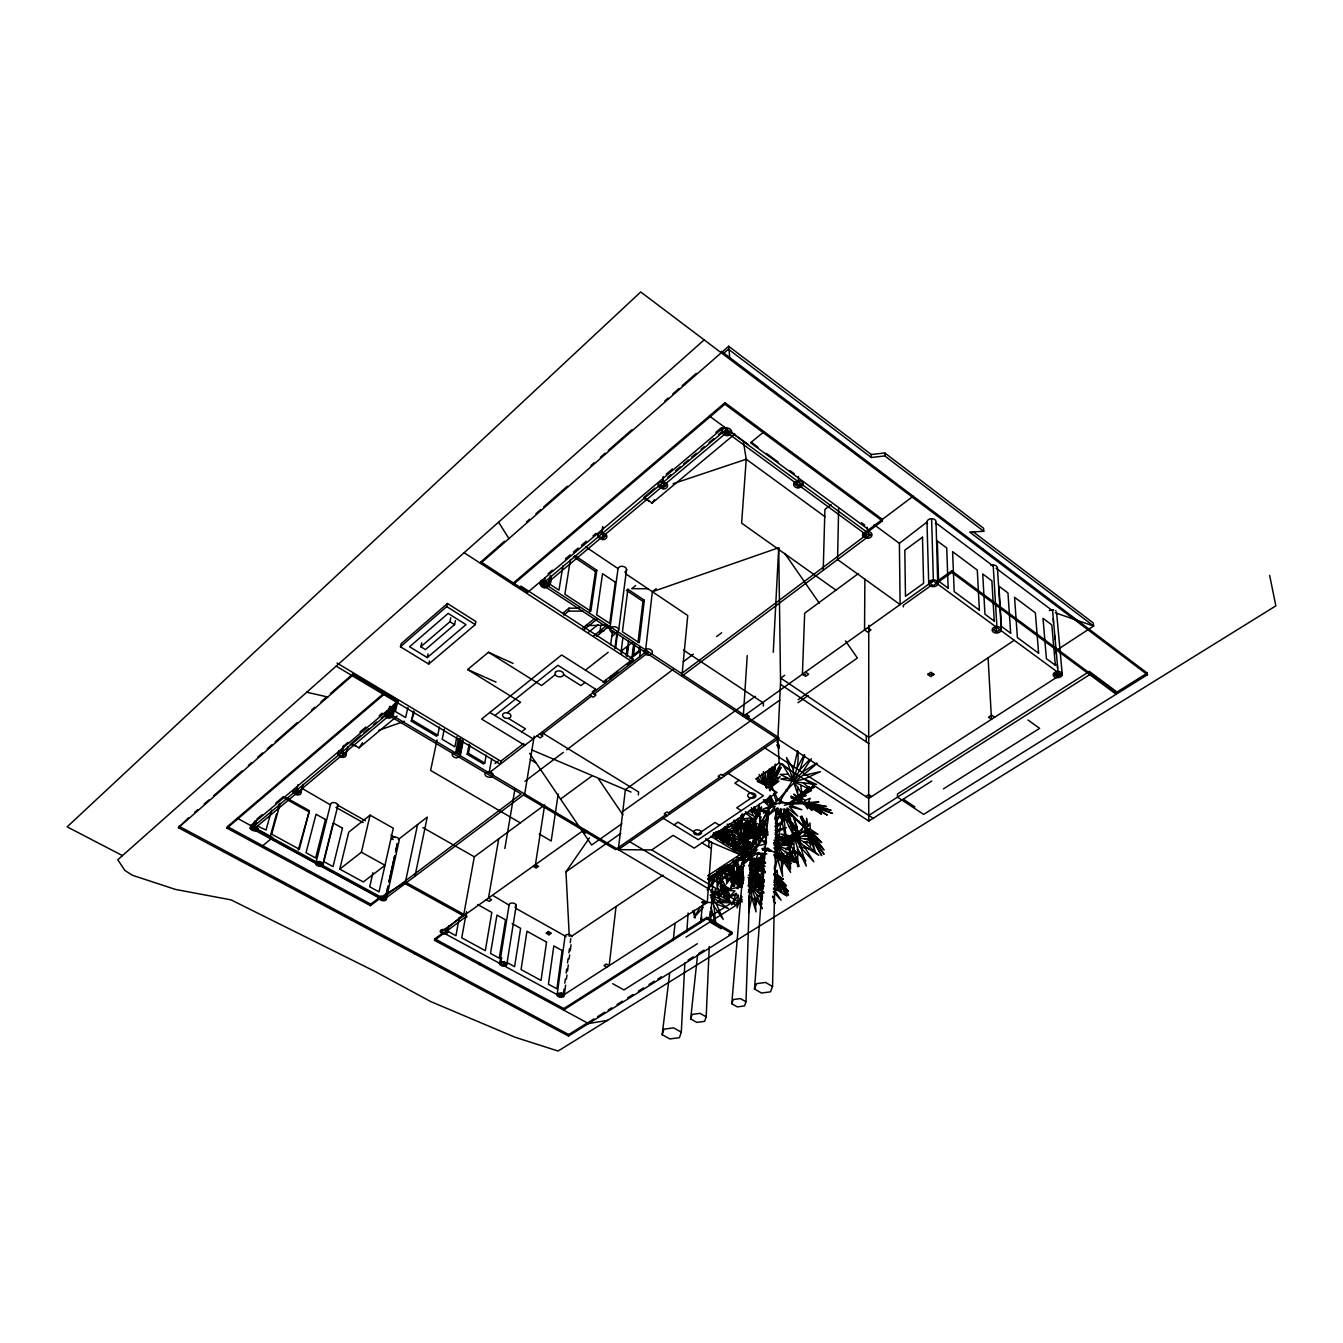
<?xml version="1.0" encoding="UTF-8"?>
<svg xmlns="http://www.w3.org/2000/svg" width="1343" height="1343" viewBox="0 0 1343 1343"><rect width="100%" height="100%" fill="white"/><g stroke="black" fill="none" stroke-linecap="round" stroke-linejoin="round"><path stroke-width="1.5" d="M734.52 840.483L734.52 846.409L735.964 841.037M722.047 882.452L722.45 871.053L737.777 864.237M542.337 580.428L541.649 584.44L868.686 798.43L868.753 625.318M871.305 454.522L884.785 452.944L983.596 528.269L983.764 531.308L884.802 455.949L871.305 457.493L871.305 454.522L728.678 346.276L480.593 563.405L480.912 561.861L504.498 541.212M867.225 531.308L868.468 531.425A4.751 3.525 -0.3 0 1 871.96 535.269A4.751 3.525 -0.3 0 1 867.259 538.375L863.129 536.629A4.751 3.525 -0.3 0 1 863.113 533.104L867.225 531.308L867.242 527.245M866.252 741.873L866.285 735.645M768.196 807.697L754.497 989.002L761.515 993.048L770.513 991.822L772.544 986.517L776.338 810.534M864.875 578.951L864.556 629.917L867.763 632.184L870.952 629.917L867.746 627.651M785.151 810.03L794.62 836.471L803.55 845.586L813.858 861.803L800.965 847.735L794.351 836.538L797.591 848.675L797.927 866.772L793.948 848.289L794.049 836.622L784.446 817.216L780.199 811.457L781.441 811.105M737.273 872.144L737.307 868.568M748.722 906.81L748.874 897.107L751.425 887.203L751.795 897.477L748.639 912.636M766.484 831.989L766.383 837.864L765.392 829.672M550.697 576.382C553.417 583.601 545.023 592.968 540.322 584.44L541.011 580.428M744.19 856.918L731.784 1003.725L737.357 1006.897L744.475 1005.924L746.003 1001.777L750.653 860.057M773.786 791.027L772.007 786.511L771.973 767.071M838.62 508.796L837.562 559.561L900.112 604.568L899.39 543.344L874.159 524.727M756.948 864.909L757.066 859.705M732.774 837.025L732.556 846.224L729.971 844.562M755.706 897.947L755.521 905.417L757.821 895.311M759.433 818.407L764.234 835.598L759.685 832.861L754.38 833.936L764.234 835.598L764.469 825.895L767.911 810.987C769.757 826.214 763.16 839.442 752.802 849.985L754.38 851.244L764.57 835.9L767.978 833.835M793.344 769.237L786.494 757.536L793.041 781.273L787.434 777.815L780.871 779.058L793.041 781.273L793.344 769.237L797.624 750.72C800.697 772.275 788.626 789.902 774.021 804.121M572.084 936.659L571.43 935.567A3.542 2.115 7.2 0 0 567.736 934.476A3.542 2.115 7.2 0 0 565.084 936.004L557.06 995.163A3.643 2.082 7.1 0 0 561.072 997.345A3.643 2.082 7.1 0 0 564.261 995.281L565.604 985.174M722.534 840.416L724.028 836.605L724.297 827.221M782.247 858.059L781.945 868.417L783.758 860.561M784.161 811.189L783.976 817.736L781.307 818.021L778.839 811.726L780.165 811.592M823.209 570.322L824.921 509.4L831.099 504.615M743.686 837.226L747.245 839.778L750.67 851.378L751.727 849.8L747.48 839.392L747.615 820.237L746.238 832.274L747.38 839.576L745.667 836.202M733.681 860.427L737.257 866.302L737.189 857.069M759.215 816.326L759.366 804.104L756.965 812.028L758.14 815.94M697.588 954.806L690.655 1018.934L696.866 1022.392L704.605 1021.351L706.183 1016.836L709.272 946.496M759.332 829.303L758.829 841.91L757.234 830.31L753.792 844.059L755.068 829.84L750.384 835.95M798.313 480.676L794.183 482.557A4.852 3.693 1.9 0 0 798.581 488.063L803.164 485.293A4.852 3.693 1.9 0 0 798.313 480.676L798.497 476.513M669.653 973.574L662.166 1034.698L669.888 1038.928L679.44 1037.669L681.304 1032.146L684.846 962.998M784.698 675.277L780.753 678.114L777.866 739.003L779.125 762.958L868.82 821.026L931.79 781.038M759.634 825.995L760.088 816.426L754.716 812.062L756.579 817.786L751.879 823.242L756.143 821.11L751.543 832.14L756.159 824.166L752.281 838.536L756.629 826.449L753.977 842.699L757.452 827.607L756.193 843.857L758.51 827.439L760.172 838.586L759.55 833.802M585.716 546.87L618.032 568.626L609.873 629.078C609.437 633.745 618.485 634.719 618.703 629.901L626.593 569.415M773.266 652.329L778.705 547.743L652.362 591.726L645.345 652.278M710.632 921.399L713.015 877.466M740.933 822.957L740.849 815.872M748.236 892.272L751.173 887.169L751.627 864.456L755.924 865.01L751.66 887.236L754.615 896.738L756.042 911.897L751.795 897.477M763.294 706.049L763.462 703.044L683.486 650.096M774.676 849.078L776.707 845.536L777.396 817.115L782.751 817.786L780.686 824.367L778.017 824.048L780.686 824.266L777.312 845.62L780.35 855.491M805.632 828.295L806.656 818.307L808.033 826.146L805.632 828.295L791.413 814.026L791.816 815.822L805.699 828.681L824.031 854.316L813.724 837.948L805.666 828.48L821.698 842.548L812.079 832.442L805.632 828.295L800.428 816.561L805.632 828.295L810.215 829.135L817.937 834.322L812.079 832.442M766.668 788.223L764.939 784.513L765.711 772.359M686.861 931.74L688.086 912.988M730.29 824.3C738.214 835.782 745.801 846.812 750.116 860.427L752.449 857.808L741.42 838.653L741.89 815.604M747.245 655.552L743.3 716.373L933.318 580.881L1060.92 674.589L868.686 798.43M584.541 829.571L441.343 931.673L560.938 996.707L707.257 902.446L711.773 842.531L705.612 838.754M728.829 934.661L732.371 932.445L706.804 917.37L706.703 918.746L732.288 933.821L568.509 1036.041L178.418 827.674L188.373 817.887M708.701 847.047L709.171 840.936M728.678 346.276L729.719 357.272M721.829 431.825A4.936 3.861 4.7 0 1 727.134 427.93A4.936 3.861 4.7 0 1 731.582 432.731C728.997 438.892 718.421 434.192 722.198 427.712M725.002 402.682L513.395 582.963L513.11 584.524L724.867 404.226L725.002 402.682L882.368 519.405L882.368 520.966L863.868 534.85L867.242 537.318M737.122 888.361L738.482 877.567L730.29 879.866L735.611 880.286L738.482 877.567L743.451 883.106M721.342 352.856L721.476 351.329L1147.241 673.112L1147.442 674.723L923.648 814.395L897.51 797.121L897.493 793.982L1089.341 671.45L1115.781 691.057L1116.151 694.247L951.801 572.437L951.734 570.842L936.507 581.687M738.046 847.08L738.415 843.135L741.151 838.939L735.192 836.37L727.302 829.571L735.544 833.348M700.777 921.751L702.372 905.216M673.212 940.536L675.009 924.018M770.311 777.966L771.436 767.592M774.273 869.19L774.575 866.302L775.801 872.43L774.004 873.957L783.473 879.329L777.53 874.847L774.004 873.957M638.311 794.955L638.63 792.001L542.052 732.724M736.434 870.852L739.959 866.772L737.727 879.262L741.772 868.182L742.629 881.394L743.267 871.808M805.8 832.492L805.364 836.404L807.932 835.564L805.699 828.681L803.232 832.274L805.8 832.492L805.699 828.681L821.698 855.659L813.254 839.241M737.827 861.333L737.257 866.302L735.376 859.906M616.034 906.542L609.185 965.617L606.331 964.022L603.997 965.55L606.835 967.128M761.212 854.501L759.819 870.516L764.301 855.558M639.738 656.609L640.41 650.986L630.824 658.406M686.021 937.129L739.993 902.849L651.758 849.951L618.317 849.615L625.368 789.65L755.421 696.295M662.452 481.751L666.783 483.564A4.801 3.643 6.9 0 1 663.19 489.087L658.305 486.418A4.801 3.643 6.9 0 1 662.452 481.751L662.938 477.604M662.804 480.76L663.291 476.614M730.474 823.863L736.619 830.746L741.269 838.804L744.828 836.068L748.454 837.361L741.42 838.653L740.161 828.312L741.621 815.805M638.076 641.87L642.944 601.345L644.321 600.254L627.886 589.258L626.51 590.366L642.944 601.345M644.321 600.254L639.234 642.81L622.43 631.781L627.886 589.258M639.402 646.973L638.966 650.683L633.476 654.931L634.819 643.851M640.04 646.856L639.553 650.969L630.018 658.355M763.512 884.802L760.809 901.606L762.035 898.098M632.738 656.257L634.232 643.901M607.573 1020.344L588.519 1023.551L588.67 1022.208L593.992 1018.884M520.866 586.085L633.006 658.993L632.62 662.116L464.124 552.712M632.167 656.022L633.527 644.858M784.581 845.1L788.173 843.958L794.049 836.622L787.199 837.394L780.82 833.953L794.049 836.622L790.624 846.627L788.526 863.633L793.948 848.289M626.14 655.72L627.315 646.319L621.927 650.516L621.456 654.276M626.711 655.334L628.524 640.913M627.147 656.542L628.541 645.379L632.62 642.189M720.687 835.128L720.201 838.939L719.344 835.497M621.037 652.329L622.883 637.908M568.509 1036.041L568.71 1034.546L587.025 1023.097M610.897 678.87L611.3 675.764M614.859 648.686L617.008 632.368L611.753 636.532M615.732 647.225L617.612 632.822M605.945 679.911L605.542 683.016L561.626 654.981L481.6 719.042L524.844 745.298M610.645 644.791L612.475 631.16M566.41 979.114L566.964 975.068M567.501 971.023L568.307 964.962M569.113 958.902L569.65 954.856M570.204 950.81L571.01 944.733M561.475 992.662L560.938 996.724L560.35 993.736L558.1 995.18M563.472 993.249L563.993 989.203M564.815 983.143L565.353 979.081M566.175 973.037L566.696 968.975M567.535 962.914L568.055 958.868M568.878 952.808L569.415 948.762M570.238 942.702L570.758 938.656M741.571 815.369L740.295 824.652L738.751 818.743M599.666 633.661L600.808 625.502M722.887 839.274L723.407 835.648M598.995 536.243L602.587 538.694L603.192 534.531M589.443 612.391L595.453 571.43L596.829 570.288L574.821 555.582M601.798 532.751L606.046 534.464A4.684 3.458 8.6 0 1 602.722 539.718L597.904 537.166A4.684 3.458 8.6 0 1 601.798 532.751L602.705 526.523M602.235 531.71L602.839 527.581M596.829 570.288L590.853 611.25L564.866 594.21L570.456 559.46M558.184 794.099L551.201 840.987L539.181 833.953M597.904 537.166L598.407 533.775M773.954 775.7L780.904 763.428L772.007 786.511L775.65 781.811L778.99 781.122L772.007 786.511L775.683 764.285M563.724 615.077L568.525 611.149L568.996 608.178L579.488 608.144M709.708 915.255L710.329 911.326M749.109 830.562L754.699 820.691L747.48 839.392L750.384 835.699L753.02 835.279L747.48 839.392L751.09 818.005L747.749 830.881M506.865 964.022L516.266 905.266M501.644 957.844L500.654 963.921L502.87 962.411L505.774 964.005L503.558 965.516L504.196 961.454M534.212 736.132L524.693 794.015L383.208 900.062L251.359 828.346L388.496 713.116L707.257 902.446M562.969 565.739L558.973 590.148L548.431 583.248M499.579 963.905L499.562 963.351A3.71 2.149 8.2 0 1 505.186 962.327A3.71 2.149 8.2 0 1 505.203 965.97A3.71 2.149 8.2 0 1 499.579 963.905L509.165 904.611A3.609 2.166 8.3 0 1 514.52 903.503A3.609 2.166 8.3 0 1 514.889 907.163M504.85 848.491L514.957 788.861M548.683 580.394L547.994 584.406L545.208 586.757L545.896 582.744M549.337 584.406L550.395 575.526M498.74 838.804L488.499 898.047L491.538 899.743L489.238 901.388L486.2 899.676M545.14 578.078L544.435 582.09L547.994 584.406L541.649 584.44L726.58 429.055L870.583 534.816L681.908 676.201L687.75 615.53L625.519 573.662M544.184 587.63L544.872 583.617M479.703 964.727L479.955 963.233M540.608 585.296L541.313 581.284M541.195 586.085L542.236 580.075M542.018 586.773L543.059 580.764M460.112 978.14L460.38 976.646M523.736 743.485L500.821 761.196L500.267 764.268L336.186 666.128M466.508 911.645L461.757 937.817L485.31 950.659L491.823 912.434L477.604 904.51M466.558 917.521L466.827 916.01L434.511 940.301L588.519 1023.551M742.31 880.924L743.099 876.61L739.674 877.886L741.924 875.451M491.723 758.661L489.121 772.88L646.772 651.187M533.053 866.269L536.126 868.048L538.526 866.336L535.454 864.573L544.654 804.944L474.314 856.817L463.536 915.842L405.099 883.627L417.589 824.552M459.306 917.487L455.949 935.702L447.018 930.833M469.143 744.223L467.196 754.246L483.53 763.982L484.756 763.025L486.25 755.018M444.348 929.524L443.391 929.44A3.777 2.216 9.4 0 0 440.252 931.068A3.777 2.216 9.4 0 0 442.619 933.654L445.473 933.922A3.777 2.216 9.4 0 0 447.655 931.773L448.797 925.68M735.41 848.826L736.753 841.692L741.151 838.939L737.861 849.045M767.441 829.219L764.805 844.21L745.063 848.524L756.965 849.481L747.094 859.856L758.627 852.369L752.903 866.789L756.747 860.729M434.511 940.301L434.796 938.791L443.576 932.562M467.196 754.246L468.405 753.289L469.966 745.264M743.367 875.149L741.336 886.565L725.388 890.208L734.974 890.896L726.966 899.374L736.3 893.213L731.616 904.964L738.381 894.942L737.173 907.952L740.849 895.781L742.075 902.211M459.558 753.725L455.697 752.315L452.457 753.692A4.18 2.72 10.5 0 0 456.939 757.872L460.431 755.84L459.558 753.725L462.328 739.758M460.112 754.397L462.882 740.429M460.414 755.119L463.167 741.151M415.105 954.101L415.407 952.607M455.697 752.315L458.5 738.348M456.771 752.416L459.575 738.449M457.829 752.701L460.615 738.734M458.769 753.154L461.153 741.168M456.922 736.652L454.857 746.842L442.183 739.288L444.298 729.098M475.271 624.613L475.892 621.524L447.42 603.494L401.188 643.683L400.449 646.755L428.702 664.08L475.271 624.613L446.732 606.583L447.42 603.494M741.437 823.041L744.475 813.556L740.664 819.348M414.97 876.24L427.259 817.081L398.25 839.526M413.594 711.035L411.311 721.174L436.509 736.182L437.734 735.192L439.446 727.083M437.063 739.859L430.633 770.412L520.312 822.906M774.659 871.624L777.446 858.412L782.684 876.341L780.954 857.472L790.607 872.362L783.758 855.273L777.312 845.62L789.701 840.869L784.396 845.351L777.312 845.62L796.919 861.014L783.758 855.273M936.037 522.007L937.767 584.155A4.684 3.374 -2 0 1 933.184 586.656A4.684 3.374 -2 0 1 928.735 584.171L926.972 522.058A4.533 3.374 -2.5 0 1 932.764 518.767M421.719 642.777L420.812 646.755L425.412 649.609L454.572 624.629L455.428 620.651M420.812 646.755L449.939 621.725L450.795 617.746M746.255 850.975L747.581 844.915L739.557 860.628M386.482 898.45L384.031 896.385A3.844 2.283 10.7 0 0 380.287 896.335L379.297 898.971A3.844 2.283 10.7 0 0 383.897 900.733A3.844 2.283 10.7 0 0 386.482 898.45L399.341 839.543L398.552 838.351A3.744 2.3 11 0 0 395.06 837.125L394.137 837.209A3.744 2.3 11 0 0 392.005 838.855L392.055 839.476M715.853 831.888L714.946 835.984L716.507 832.509M735.578 874.696L736.887 868.77M428.702 664.08L429.391 661.008M226.984 828.127L383.796 694.616L384.165 693.072L227.437 826.616L226.984 828.127L370.399 905.652L370.752 904.141L379.498 897.56L320.792 865.631M411.311 721.174L414.349 712.059M427.242 657.617L465.987 624.629L448.176 613.398L409.565 646.755L427.242 657.617L428.064 653.94M760.423 811.995L761.582 806.874L759.097 812.784M407.919 707.492L405.603 717.582L395.413 711.505L397.763 701.415M372.918 872.631L369.711 886.8L379.011 891.87L393.298 828.228L370.097 815.134L348.744 832.156L339.779 869.122L363.315 881.965L385.055 865.312L361.401 852.217L339.779 869.122M351.295 920.022L351.631 918.511M389.688 706.284L388.278 712.26A4.264 2.804 12.3 0 0 385.189 715.886C387.254 720.368 396.974 717.028 391.434 713.116L393.298 705.142M392.24 713.721L394.573 703.749M392.827 714.426L395.631 702.456M393.163 715.164L396.437 701.214M361.401 852.217L370.097 815.134M726.546 826.902L724.246 836.672L727.705 829.454M388.278 712.26L389.369 712.361L390.796 706.384M388.647 717.934L389.588 713.939M391.434 713.116L390.444 712.663L391.871 706.687M390.46 713.2L389.52 717.179L386.079 715.148L387.036 711.152M735.125 876.543L732.808 885.759L733.866 874.259L726.395 883.946L732.371 872.715L723.172 878.977L734.319 868.434M323.26 864.002L338.016 805.061A3.811 2.367 12.4 0 0 334.088 802.594A3.811 2.367 12.4 0 0 330.563 804.356L315.672 863.918A3.928 2.35 12.1 0 0 321.195 866.336L323.26 864.002A3.928 2.35 12.1 0 0 320.708 861.87A3.928 2.35 12.1 0 0 316.898 861.82L315.605 863.28M338.889 750.67L337.882 754.632L340.585 757.032A4.18 2.669 12.8 0 0 345.974 754.682L347.971 746.742M341.76 751.173L342.532 748.118M337.882 754.632A4.18 2.669 12.8 0 1 342.213 751.996L343.909 745.315M339.074 754.632L342.482 756.596L343.489 752.634M772.225 776.187L775.264 764.402M780.736 802.913C793.73 803.198 806.069 802.409 818.794 802.157L803.953 803.584L814.446 805.045L831.132 810.299L804.172 803.735L808.05 806.874L807.546 808.805L804.172 803.735L788.945 803.987L784.346 805.33M250.738 825.559L398.149 701.432L352.588 674.169L352.185 675.697L178.418 827.674M775.18 852.654L777.026 845.586L777.278 852.906M298.264 850.069L309.427 810.702L285.975 797.641M309.427 810.702L299.304 849.212L271.689 834.154L270.648 835.01L276.524 813.841M701.801 916.95L700.307 922.574L701.953 919.149M722.45 871.053L717.145 887.958L717.095 878.54L722.45 871.053L729.249 875.032L724.548 874.411L722.45 871.053L708.449 883.09M766.282 840.768L765.644 845.066M300.933 792.387L297.223 789.802A4.096 2.535 13.2 0 0 293.043 792.32L295.745 794.62A4.096 2.535 13.2 0 0 300.933 792.387L303.065 784.48M734.285 820.153L741.269 838.804L747.547 819.549L742.041 828.866M763.395 771.587L764.939 784.513L769.136 781.441L773.568 783.17L764.939 784.513L769.707 768.7M296.4 790.49L299.774 792.37L297.575 794.217L296.4 790.49L298.012 784.564M756.898 886.867L758.392 881.444L754.816 865.127L756.915 864.825L758.879 881.394L763.126 888.025M277.598 809.98L279.193 804.205M271.689 834.154L280.234 803.332M784.06 844.109L785.655 838.452L781.307 818.021L783.943 817.635L786.259 838.401L792.806 848.742L799.169 866.235L790.725 852.15M271.588 810.148L266.015 830.075L258.057 826.247M255.892 830.813A4.012 2.417 13.5 0 1 250.369 828.665A4.012 2.417 13.5 0 1 253.189 825.827L254.347 821.798M253.458 826.583L256.782 828.396L254.683 830.142L253.458 826.583L255.136 820.691M255.909 830.813L258.007 829.051L255.237 826.18L256.362 822.252M734.017 841.104L732.556 846.224L724.23 837.747L730.508 839.174L732.556 846.224L734.436 842.9M723.206 840.684L724.431 836.739L728.947 830.83L725.371 829.571L728.88 829.538M662.166 1034.698L663.962 1029.158L673.548 1027.865L681.304 1032.146M736.887 867.612L737.979 864.254M811.357 758.728L802.493 772.057L793.243 781.458L799.924 769.724L804.742 755.051M690.655 1018.934L692.199 1014.401L699.972 1013.344L706.183 1016.836M746.355 853.913L741.185 850.169L741.605 848.944M743.77 863.029L744.693 860.41L738.365 859.973M768.549 812.817L768.851 811.978L749.411 810.417L749.125 811.457L758.61 812.851M731.784 1003.725L733.295 999.561L740.413 998.588L746.003 1001.777M754.497 989.002L756.478 983.697L765.527 982.438L772.544 986.517M735.091 871.54L733.765 875.015L735.544 872.228M738.549 847.064L747.48 843.941L736.132 849.934L746.842 847.618L736.132 849.934L739.792 843.941L735.813 847.433L736.132 849.934L748.101 854.03L744.24 855.39L739.07 851.395L740.228 850.975M794.015 801.452L792.101 806.253L791.312 803.5L792.991 800.898L799.756 800.629L796.835 799.152L793.209 800.697L811.441 790.372L801.099 795.224L788.408 803.5L792.991 800.898L790.439 803.601M743.032 842.397L747.245 839.778L743.569 850.001L747.245 839.778L743.065 840.013M770.16 790.842L771.705 786.981L767.155 784.161M804.91 842.598L818.827 842.867L794.62 836.471L800.596 833.583L803.013 827.624L794.62 836.471L804.91 842.598L818.844 855.306L803.55 845.586M737.072 860.578L738.398 857.438M808.654 801.721L810.165 798.279L805.095 800.428L803.752 803.45L791.296 797.759L803.752 803.45L797.994 795.241L805.095 800.428M609.873 629.078L611.669 627.147A4.482 3.156 7.6 0 1 616.118 627.131A4.482 3.156 7.6 0 1 618.703 629.901M779.343 804.037C786.075 785.185 803.232 776.22 817.014 763.378M747.48 839.392L754.766 824.082L750.099 831.367M772.007 786.511L781.072 767.441L775.23 776.59M710.917 892.222L712.378 889.116L713.754 903.235L715.282 889.184L720.503 902.227L717.968 888.193L726.832 898.182L719.982 886.279L730.827 889.267L713.267 879.833M769.556 768.901L767.843 772.477L774.995 769.354L768.918 776.086L775.331 779.712L768.935 779.746L773.87 783.607L768.532 781.408M736.165 847.399L738.415 843.135M770.11 789.986L771.705 786.981L766.4 787.552M750.384 833.264L756.932 823.46M796.701 768.733L804.104 754.85M722.937 843.169L726.244 836.958M736.686 868.065L738.583 864.59L730.793 868.434L737.861 862.005L734.101 860.678M759.55 820.254L761.28 817.081M745.029 829.437L748.689 822.806L744.022 828.765M741.42 838.653L749.26 825.055L743.602 830.545M767.088 830.998L764.385 835.749L768.129 831.921M764.939 784.513L774.575 767.877L767.625 774.525M722.954 873.554L724.968 870.113L726.764 882.469L728.51 871.456L739.758 887.404L735.326 878.624M737.794 888.848L740.312 884.634L738.482 877.567L742.276 884.114M772.208 804.188L764.285 816.762L754.313 837.125L752.349 843.32L756.948 832.744L751.14 848.037L757.183 832.845L752.6 846.963L758.006 831.77L755.253 843.119L741.655 846.61L732.791 846.644L742.343 843.387L755.354 835.145L741.924 840.248L732.674 846.459L736.568 842.095M747.329 854.316L732.791 881.092L731.213 886.044L734.873 877.65L730.156 890.023L735.662 876.979L733.312 886.346L736.652 875.334L735.863 881.68L737.861 873.118L738.986 875.116L739.07 870.684L742.78 866.923L738.885 869.592L746.96 854.92M700.542 906.726L694.046 917.487L703.447 907.163M794.62 836.471L803.299 836.068L805.364 832.677M775.801 872.43L777.161 870.197L777.53 874.847M808.033 826.146L809.98 823.041L810.215 829.135M726.378 842.279L731.582 834.02L735.712 830.243M714.728 878.154L707.19 890.04L717.095 878.54M773.568 793.747L776.187 800.881L777.513 798.816L774.391 792.521M750.67 851.378L751.727 849.733L754.145 852.788M755.421 829.756L762.992 819.801L760.339 835.094L765.241 821.58L765.325 825.626M780.602 846.073L785.655 838.452L776.355 835.161M754.531 887.27L758.392 881.444L748.269 877.55L750.955 880.001M718.304 831.233L715.164 835.967L719.764 834.406M775.247 823.041L780.837 814.613L775.331 820.422M776.187 800.881L777.53 798.9L780.619 802.459M748.639 845.435L749.293 844.462M360.78 735.376L351.295 743.367L359.034 747.85L362.56 742.729M722.568 868.048L729.786 872.06L730.307 871.305L723.323 866.923M654.981 488.029L643.868 497.38L652.077 503.105L654.427 499.714M569.281 936.373L565.974 871.775L589.409 837.931M736.249 877.718L739.389 873.185M764.889 858.244L757.939 868.065L764.973 861.451M742.075 896.771L736.115 905.216L741.924 899.76M797.725 796.567L799.018 794.754L793.394 800.529L813.321 786.075L793.394 800.529L802.577 792.001L793.394 800.529M771.755 804.961L764.822 815.856L761.934 822.755L767.054 818.894L762.304 823.863L762.388 829L760.776 826.868L758.476 837.209L759.265 829.655L755.253 843.119L742.343 843.387M791.934 841.054L786.259 838.401L793.008 836.605L796.97 831.233L786.259 838.401L792.051 843.522M749.948 870.583L752.433 867.293M745.718 842.044L748.051 839.006M763.949 881.478L760.44 885.86L756.982 886.917M744.223 846.862L744.929 846.023M769.136 796.5L772.846 804.793L774.24 803.114L770.076 795.358M769.421 789.667L771.705 786.981L772.628 790.356M743.602 844.008L747.245 839.778M726.311 844.109L734.52 834.574M741.924 840.248L753.087 827.691L746.775 832.71M775.65 781.811L780.216 776.707L775.818 778.755M778.504 808.671L775.65 811.827L773.518 806.488M750.384 835.699L754.011 831.686L750.552 833.164M772.796 804.709L774.24 803.114M741.151 838.939L735.611 839.308L730.323 845.116L736.753 841.692M749.344 827.792L754.9 823.091M748.806 854.198L752.852 849.901L754.38 851.244M799.924 769.724L809.493 759.702M719.512 831.435L715.164 835.967L719.479 832.996M721.426 840.684L729.551 832.341L736.182 828.144M708.986 881.042L713.083 876.845L722.4 870.885L709.054 877.113M710.346 895.294L716.574 894.623L721.073 890.056L710.346 895.294L727.94 901.623L717.733 901.019L711.824 896.436M382.067 713.217L379.213 716.02L382.184 713.519M735.83 838.72L733.312 841.121L735.393 835.262L728.124 834.943M752.701 854.098L756.713 850.27M742.142 859.721L744.945 857.052M723.524 843.387L727.805 839.358M790.456 803.248L792.991 800.898L789.751 803.517M773.921 848.138L776.707 845.536M748.487 889.67L751.173 887.169L748.269 885.49M776.019 828.01L784.799 819.918L775.112 826.046M704.168 339.897L117.798 859.738L124.748 870.348L132.336 875.25L175.497 889.435L231.013 899.86L374.932 971.409L430.734 1001.576L515.074 1037.249L558.1 1051.032L1275.85 605.861L1269.639 575.358M781.324 810.114L782.247 809.309M801.486 794.116L809.644 786.948L800.042 794.938M194.685 812.347L197.841 809.594M204.17 804.054L208.904 799.908M213.638 795.778L242.059 770.899M248.371 765.376L251.527 762.606M257.839 757.083L262.59 752.936M267.324 748.79L272.058 744.643M275.214 741.873L297.323 722.534M311.526 710.094L314.682 707.325M321.011 701.801L325.745 697.655M330.479 693.508L352.588 674.169M526.506 521.957L529.646 519.204M535.941 513.697L540.658 509.568M543.797 506.815L567.384 486.183M590.97 465.534L594.126 462.781M600.405 457.275L605.122 453.162M608.278 450.409L631.848 429.76M664.869 400.869L668.025 398.116M672.742 393.986L679.021 388.48M682.177 385.726L696.329 373.337M723.726 353.293L728.426 349.197L871.305 457.493M773.904 843.203L777.815 839.778L774.726 842.346M400.449 646.755L446.732 606.583M789.08 804.205L792.991 800.898M738.532 874.931L740.883 872.933M275.735 803.097L283.491 796.567M359.89 732.053L365.884 726.983M565.369 558.856L570.187 554.81M573.394 552.091L578.212 548.045M581.418 545.342L586.236 541.279M256.849 819.129L262.103 814.714M342.935 746.59L343.774 745.885M345.151 744.727L347.904 742.394M547.994 573.797L552.359 570.12M593.002 535.874L595.923 533.423M666.195 474.197L672.407 468.959M715.819 432.379L721.225 427.829M724.196 426.906L527.765 592.297L480.912 561.861M445.742 929.574L463.805 914.331L405.418 882.116L384.031 895.16M762.824 896.066L751.66 887.236L757.351 887.035L761.599 883.459L751.66 887.236L756.864 894.992L762.421 908.707L754.615 896.738M363.936 732.724L368.687 728.729M373.421 724.75L376.594 722.081M381.328 718.102L384.501 715.433M667.689 477.336L670.879 474.667M675.647 470.671L680.397 466.659M683.587 463.99L688.355 459.977M691.527 457.308L696.295 453.296M701.063 449.301L704.236 446.631M709.003 442.619L713.771 438.607M718.539 434.612L721.711 431.926M342.482 756.596L344.782 754.665L341.374 752.701M391.938 715.164L389.52 717.179L388.496 713.116M602.587 538.694L605.525 536.21L601.933 533.775M666.195 485.394L663.073 488.013L659.447 485.444L666.195 485.394L662.552 482.842M359.034 747.85L397.058 716.104M652.077 503.105L734.789 434.041M507.285 712.764L520.564 702.221L467.649 669.519L488.466 652.262L513.127 663.442M262.741 845.721L272.679 837.512L256.748 828.832M764.066 431.657L750.569 442.787L868.703 529.679L913.19 496.222L913.223 497.8M562.599 613.415L568.996 608.178M582.661 628.171L594.68 618.485M635.608 585.565L631.73 588.67L647.964 588.754M584.155 629.531L597.148 619.073M588.469 632.284L598.105 624.579M593.64 635.877L607.019 625.217L585.917 625.553M494.896 715.517L557.933 665.289L596.645 689.882M596.443 636.229L608.967 626.274M652.362 591.726L656.223 588.637M316.797 863.935L318.929 862.24L322.135 863.985L320.003 865.681L318.929 862.24M555.297 674.656L541.582 685.534L488.466 652.262M795.039 484.403L801.872 484.353L798.548 486.972L795.039 484.403L798.363 481.768M585.397 670.157L608.194 652.278M727.436 840.282L724.431 836.739L730.558 831.938M722.249 841.356L731.582 834.02M775.129 837.512L785.655 838.452L777.832 844.596L774.004 845.1M749.226 880.555L758.392 881.444L752.13 886.33L748.42 886.816M521.604 731.817L525.466 728.813L508.342 718.354M584.96 682.445L580.881 685.618L563.607 674.673M495.013 763.563L498.236 761.061M602.99 682.194L633.006 658.993M592.229 691.813L595.402 689.362M609.806 678.232L617.965 671.936M627.215 664.785L631.848 661.209M541.263 734.923L591.524 696.161M594.244 694.079L648.451 652.295M742.662 874.243L738.65 877.281L743.267 881.209L742.007 887.253M717.783 897.695L722.5 894.119M524.962 781.307L563.288 752.365M566.628 749.847L673.313 669.267M683.318 661.713L693.324 654.159M716.658 636.548L721.661 632.771M370.399 905.652L382.268 896.738L385.374 898.417M858.496 573.495L804.675 613.197L802.409 674.22L805.599 676.402L808.637 674.236L805.447 672.071M899.39 543.344L926.972 522.058M560.535 799.051L591.726 776.136M441.36 931.673L443.559 930.111L446.548 931.74M951.801 572.437L933.2 585.649L929.977 583.298L933.335 580.898M535.79 866.302L536.982 865.446M804.004 675.311L805.515 674.236M931.488 585.263L903.319 605.307L903.335 606.885M587.646 831.401L585.128 833.18L582.039 831.351M746.456 718.455L749.36 716.407L746.188 714.325M622.816 811.407L779.712 700.173M774.71 843.303L780.854 838.955L774.491 843.303M621.859 823.763L591.642 845.032L529.578 753.289M798.111 699.737L857.371 658.02L845.469 640.896M797.994 702.725L808.184 695.573M565.974 871.775L620.751 833.449M665.792 814.697L615.53 849.582L523.451 794.938M668.428 812.868L719.747 777.244M722.517 775.314L777.748 736.971L683.335 675.126M618.317 849.615L779.309 737.995M780.585 845.133L794.049 836.622M753.322 887.471L763.714 880.823M674.068 824.887L678.014 822.168L697.705 834.221L715.047 822.487L719.563 825.29M739.003 780.266L734.839 783.12L754.682 795.694L736.753 807.814L741.286 810.668M651.758 849.951L673.128 835.346L694.197 848.138L777.043 792.521L755.756 778.923L779.125 762.958M785.84 849.918L790.624 846.627M757.939 891.047L762.421 887.992M548.38 931.572L546.047 933.15L548.985 934.795L551.318 933.217L548.38 931.572L548.985 934.795M927.711 674.404L930.917 672.222L934.006 674.421L930.8 676.587L927.711 674.404L934.006 674.421M996.842 627.534L993.467 629.833L996.556 632.1L999.947 629.817M717.061 837.663L728.762 829.806L737.609 826.365M735.611 880.286L731.482 883.056L737.626 882.704M571.027 936.625L663.006 875.132M1014.217 640.292L868.938 737.441L780.753 678.114M707.627 875.821L742.729 852.805L712.697 834.356M707.761 878.523L742.545 855.76L742.729 852.805L733.244 848.759M1058.553 648.971L1093.638 626.023L1093.303 622.984L972.836 531.559M769.052 788.71L771.705 786.981M704.689 904.091L701.801 902.378L704.353 900.733M865.748 796.5L868.669 794.62L871.624 796.55M1057.529 676.771L1057.159 672.658L1057.545 676.788L1054.54 674.606L1057.931 672.407M706.804 917.37L563.674 1008.677L563.489 1010.037L731.801 902.748M735.192 836.37L728.661 840.533L735.611 839.308M774.206 844.21L777.328 842.229M868.787 815.436L1089.677 674.639L1089.341 671.45M800.596 833.583L805.716 830.36M697.37 943.726L623.941 989.925L612.727 983.697M943.457 788.878L1039.667 728.342L1027.915 719.982M802.493 772.057L816.695 763.16M801.099 795.224L814.546 786.78L801.855 794.217M597.551 1016.668L604.635 1012.236M608.194 1010.02L611.736 1007.804M617.058 1004.48L622.38 1001.156M627.701 997.832L633.023 994.508M638.345 991.184L643.666 987.844M648.988 984.52L654.31 981.196M657.869 978.98L661.411 976.764M688.019 960.144L693.341 956.82M698.662 953.496L703.984 950.173M1147.241 673.112L1115.966 692.652L951.734 570.842M777.312 845.62L785.621 848.692L792.958 844.126L784.396 845.351M751.66 887.236L758.359 889.721L762.774 886.984M753.138 852.016L756.411 850.001M376.913 899.508L380.472 897.342M744.828 836.068L749.176 833.65L744.576 833.08M737.273 862.928L722.349 870.717L716.658 871.758M742.763 823.83L759.953 814.983M763.093 885.087L758.879 881.394L763.126 879.094M769.136 781.441L774.458 778.587L768.817 777.715M763.445 813.22L768.666 810.467L768.951 811.39M741.772 860.628L744.811 859.889M714.375 835.145L719.009 832.727L724.028 836.605L719.495 837.377M744.442 825.089L751.425 821.48L741.168 819.633M756.294 819.28L751.727 821.563L760.39 813.875L751.677 810.03L767.172 810.702L767.709 811.743M707.778 879.514L713.083 876.845M717.296 838.435L729.551 832.341M715.248 837.377L720.352 834.876L715.047 836.269M769.657 796.97L771.386 802.51L769.64 803.366L768.246 797.658M744.005 843.79L746.758 852.755L745.382 853.409L743.166 844.176L744.005 843.79L741.42 836.739M741.202 825.19L756.982 818.122M745.331 843.572L749.075 841.826L745.533 843.421L755.857 843.975L743.787 845.603M746.624 843.253L750.2 841.608L746.641 843.186M775.129 832.828L786.394 827.624L774.995 830.276M804.188 779.041L816.645 784.463L793.478 781.66L797.641 787.015L797.776 794.284L793.478 781.66L804.188 779.041L820.422 771.654L803.987 775.331M736.635 893.867L733.11 895.462L736.887 894.774M773.753 842.85L785.655 838.452M736.132 849.934L749.31 844.831L740.614 847.097M748.236 885.205L758.392 881.444M752.516 860.51L756.193 858.916M715.114 832.811L729.316 826.784L737.156 825.441M769.589 803.248L771.386 802.51M796.835 799.152L806.153 795.375L799.32 796.953M745.348 853.309L746.758 852.755M793.008 836.605L797.776 834.792M728.661 839.442L724.431 836.739L728.175 835.363M718.32 838.704L722.014 837.361L715.92 838.368M378.81 730.323L404.461 721.241M764.201 869.089L762.471 868.854L763.412 866.52M673.028 483.749L746.238 459.222L824.988 516.702M789.331 826.751L790.826 826.247M754.867 859.638L753.876 859.923L763.731 874.981M804.81 839.241L808.486 838.2M777.312 881.176L773.786 882.15L785.017 885.121L773.87 884.819L785.101 895.059L774.542 888.327M741.621 848.272L748.504 846.375L741.705 847.517M773.954 880.236L775.901 879.699L778.151 887.874L777.614 881.663L774.072 874.259L788.542 895.11L780.401 881.847L774.038 874.108L786.494 885.893L779.024 877.499M713.486 833.818L728.762 829.806M763.462 883.526L758.879 881.394L764.301 879.967M768.045 835.027L764.57 835.9L765.913 838.922M755.37 852.301L739.708 858.479L749.663 856.196L743.518 864.137L751.56 857.371L749.041 866.571L754.061 858.009L755.723 867.662L756.73 858.043L761.917 866.94L759.164 857.455L763.294 860.326M741.454 863.079L745.483 862.105M716.574 894.623L724.062 892.944M744.643 826.616L751.912 825.038M749.377 835.967L753.339 835.128M731.364 870.314L721.208 872.262L730.978 867.41L725.086 866.168M743.753 876.324L738.65 877.281L738.365 873.269M733.412 847.702L740.832 850.035L745.365 853.51M769.119 804.994L773.249 804.323M744.912 854.803L748.219 854.282M783.523 828.077L785.135 827.842M757.351 887.035L764.234 886.061M756.629 873.135L757.939 872.95M753.255 864.724L749.125 865.295L764.62 870.935L750.267 868.602M757.402 864.153L765.678 863.029L758.191 862.609M727.1 824.317L737.106 824.367M742.746 818.861L751.811 817.87L745.986 813.505M774.642 854.316L784.027 853.779L776.17 853.057L777.127 850.673L773.316 851.999L767.491 848.088L770.731 851.361L764.15 847.064L768.817 851.227M759.45 883.241L752.751 880.639L763.294 880.202M803.601 842.027L807.529 841.641M996.942 566.645A4.465 3.223 -3.9 0 0 993.182 565.034L992.007 565.151A4.465 3.223 -3.9 0 0 990.916 565.487M752.785 860.124L753.843 860.024M736.518 876.391L739.54 876.089M1053.634 609.823A4.398 3.089 -5 0 0 1052.509 609.722L1051.351 609.84A4.398 3.089 -5 0 0 1049.319 610.645M996.892 626.577L995.7 626.694A4.617 3.24 -3.3 0 0 993.065 631.915A4.617 3.24 -3.3 0 0 1000.804 631.176A4.617 3.24 -3.3 0 0 996.892 626.577L993.182 565.034M1062.263 674.606A4.549 3.106 -4.4 0 0 1058.015 671.483L1056.84 671.601A4.549 3.106 -4.4 0 0 1053.281 674.186A4.549 3.106 -4.4 0 0 1055.229 677.292L1057.461 677.711A4.549 3.106 -4.4 0 0 1062.263 674.606L1056.622 612.828M727.234 864.842L735.276 865.698M983.764 531.308L969.68 532.063L1093.638 626.023L1055.313 612.811M764.234 835.598L760.39 829.924L753.776 830.209L759.685 832.861M754.178 853.292L766.836 853.997M793.041 781.273L788.307 774.172L780.132 774.424L787.434 777.815M737.911 859.436L743.821 860.141M600.086 630.74L604.165 630.673M787.199 837.394L778.638 837.478L786.964 840.718M863.885 534.867L870.6 534.833M568.525 611.149L582.963 611.065M712.814 835.95L724.028 836.605L722.316 828.9M1054.524 674.589L1060.92 674.589M752.55 874.545L761.917 874.562L752.483 872.883M803.299 836.068L809.56 836.101M250.218 828.329L257.906 828.396M742.88 852.822L748.487 852.889M701.801 902.378L739.993 902.849M765.896 853.393L759.215 853.275L760.726 854.232M746.49 834.473L749.864 834.54L744.777 831.502L749.579 826.281L743.904 828.597L747.95 820.153L742.326 826.18L742.125 813.74M750.888 870.65L759.903 870.835L751.392 872.95L763.143 876.979M792.571 823.595L790.591 823.007L784.681 812.868L796.835 828.816L790.758 823.259L800.042 834.07M724.431 836.739L730.693 837.025M729.031 842.111L723.759 841.86L728.678 843.74M739.019 847.551L741.185 850.169L743.804 850.32M725.203 826.533L729.316 826.784M777.396 834.658L779.041 834.792M718.337 870.382L722.349 870.717L722.098 867.863M751.694 878.456L753.02 878.574M253.189 825.827L254.213 825.928M744.056 877.919L738.65 877.281L740.329 868.098L742.075 872.698M786.259 838.401L791.531 839.039M763.462 879.799L754.497 877.818L759.618 880.605M758.879 881.394L764.184 882.049M814.446 805.045L826.482 806.539L811.961 803.349M785.403 852.184L797.238 853.678L785.621 848.692M758.191 892.507L763.898 893.246M775.985 837.042L783.338 837.982L774.928 834.423M732.506 860.51L736.165 861.031M743.753 829.47L749.562 830.31L744.693 827.993M742.595 851.58L750.586 852.906M774.206 854.568L790.221 857.22L778.806 854.349M763.059 877.281L752.886 875.418L763.663 881.394M798.951 846.829L809.006 848.709L803.315 846.174M764.251 856.952L760.961 856.33L764.318 859.738M773.434 888.982L777.211 889.687L773.652 888.109M738.583 849.548L740.832 850.035L722.433 839.409L741.017 850.102L737.979 847.584M306.775 692.216L327.81 697.034M254.23 825.928L255.237 826.18M774.558 854.887L794.015 860.108L780.837 855.659M342.23 751.996L345.974 754.682M389.369 712.361L390.444 712.663M737.273 848.826L740.832 850.035L727.99 844.781L734.94 847.433M747.061 851.949L750.653 852.973L747.228 851.647M729.098 866.806L725.505 865.547L725.841 867.158L729.299 868.132M722.433 876.526L727.738 878.07L724.548 874.411M724.263 837.982L719.412 836.538L721.124 840.483M753.406 877.365L764.133 880.588M745.566 852.251L741.185 850.169L745.247 851.428M350.204 744.257L355.945 746.053M765.795 800.529L775.683 803.853L767.273 800.378M754.85 880.723L758.426 881.898M804.172 803.735L814.059 808.016L821.463 814.143L804.172 803.735L832.509 813.405L815.721 806.539M743.703 865.513L744.61 865.815M774.542 855.038L795.274 862.407L781.895 856.8M645.026 499.495L648.803 500.821M743.787 879.094L738.65 877.281L743.787 880.336M727.537 843.639L740.832 850.035M764.217 866.05L765.141 866.386M766.064 850.958L762.388 849.649L766.047 851.227M745.147 850.119L750.804 852.184M726.093 866.806L729.87 868.199M711.354 896.755L716.39 904.04L728.259 908.556L717.733 901.019M751.627 860.628L754.766 861.82L751.173 858.261M764.872 856.028L758.61 853.577M803.752 803.45L799.404 799.589L790.876 796.231L798.212 800.193M767.122 850.539L762.001 848.507L766.433 850.841M745.415 811.76L756.176 817.333M727.889 844.025L733.295 846.241M777.446 812.28L781.29 813.841L778.285 810.987M766.668 842.212L761.834 840.231L765.51 843.975M748.219 875.116L763.781 881.948M742.444 884.214L739.204 882.888L741.672 885.39M773.921 840.298L779.125 842.464L775.045 838.922M531.778 749.948L631.059 792.051M793.478 781.66L811.457 789.953L803.03 782.583M741.185 850.169L745.734 852.117M707.912 840.919L742.545 855.76L710.716 836.219M758.359 889.721L763.966 892.121M754.481 876.19L764.016 880.286M774.307 855.088L791.262 863.482L781.827 857.556M756.864 894.992L762.169 897.309M744.475 835.766L748.722 837.629L744.794 834.439M773.35 804.104L766.014 800.781L769.573 802.577M467.649 669.519L496.037 682.126M719.479 869.391L722.349 870.717L720.318 868.098M763.546 799.689L773.165 803.903L768.33 805.615L763.512 801.15M757.284 781.425L764.62 784.866L757.721 777.681M735.813 847.433L732.036 845.654L732.858 848.155M732.976 845.2L720.301 839.174L732.606 845.452M755.438 874.914L760.961 877.55L749.814 869.425M733.983 821.312L737.525 823.041M749.411 868.25L756.797 871.859L751.828 868.753M754.766 880.404L758.157 882.066M769.119 801.687L773.82 804.138M122.465 855.609L67.15 826.852L640.729 291.968L1147.442 674.723M718.858 877.231L714.325 875.535L719.764 879.715L717.666 884.617L721.023 882.401L721.107 891.87L722.45 884.852L724.364 897.04L723.81 886.682L727.486 900.314L724.867 887.572L729.719 901.119L725.472 887.404L730.105 896.688L728.259 891.215L721.594 878.809M814.059 808.016L827.288 815.067L815.587 807.579M178.904 826.163L568.71 1034.546M769.757 802.442L772.88 804.138M775.28 857.438L781.156 860.628L777.396 857.388M227.437 826.616L370.752 904.141M434.796 938.791L564.731 1009.097M774.189 855.206L786.679 862.642L780.652 857.841M560.367 993.736L563.187 995.264M237.258 818.24L251.426 825.945M271.252 838.687L317.116 863.633M749.713 897.242L754.413 899.81L750.418 896.318M507.688 962.897L514.604 966.675L520.614 928.332L512.119 923.598M731.549 843.622L736.451 846.342M284.951 798.514L308.386 811.558M294.218 792.336L297.575 794.217M337.143 804.86L365.414 820.758M390.964 835.111L395.48 837.646M301.621 788.123L330.613 804.994M335.985 807.395L363.097 822.621M392.005 838.855L393.13 839.476M492.847 895.445L509.165 905.182M515.913 908.405L566.091 936.575M422.911 827.59L474.314 856.817M709.843 922.02L721.241 928.735M385.559 713.099L390.729 716.172M412.519 720.184L437.734 735.192M468.405 753.289L484.756 763.025M731.247 843.673L734.336 845.502M337.009 663.056L500.821 761.196M629.733 841.708L736.568 905.602M748.79 881.814L751.828 883.644M530.3 759.483L535.639 762.723M489.842 712.428L533.171 738.885M663.375 818.374L698.242 839.66L763.395 795.761L728.225 773.417M701.55 842.682L711.32 848.642M539.617 733.916L542.908 735.93L540.322 737.911L537.032 735.897M669.972 813.808L666.9 811.927L664.265 813.757L667.32 815.637M765.392 872.295L751.039 860.091M753.289 877.886L759.937 882.049M449.939 621.725L454.572 624.629M589.862 695.12L593.186 697.218L595.906 695.137L592.582 693.022M721.292 778.218L718.203 776.254L720.973 774.34L724.062 776.304M750.015 869.828L756.831 874.142L750.334 869.022M749.478 877.097L756.159 881.478M729.786 872.06L733.261 874.259M760.39 861.904L763.093 863.633L758.459 858.311L759.03 861.031M764.889 747.984L873.621 818.575M795.526 802.694L796.684 803.45M541.246 582.09L546.601 585.582M903.251 799.186L914.885 806.874M573.461 556.741L595.453 571.43M780.468 684.309L868.921 743.653M801.821 799.673L793.713 794.149L799.404 799.589M781.089 814.597L782.298 816.544L776.724 811.575L779.242 815.57L786.964 819.767L797.457 831.267M994.71 717.246L991.722 715.148L988.498 717.229L991.487 719.328L988.095 657.768M835.95 590.131L741.621 523.132L746.238 459.222L743.267 440.806M765.141 800.797L768.011 802.845M709.356 416.011L725.606 427.93M730.491 431.506L748.353 444.634M861.451 522.612L864.825 525.079M751.257 442.25L757.989 447.202M766.4 453.397L778.185 462.059M790.02 470.638L794.519 473.961M724.867 404.226L882.368 520.966M993.115 565.991L935.853 522.88A4.533 3.374 -2.5 0 1 935.383 523.686M996.137 568.274L1052.425 610.645M753.322 877.65L757.771 881.159M758.375 842.749L759.332 843.522M748.269 877.55L752.701 881.109M775.834 835.85L778.571 838.049M785.806 790.087L787.015 791.061M732.237 862.038L734.755 864.17M749.025 883.258L752.046 885.843M741.856 855.138L744.727 857.657L739.959 849.431L749.075 853.779L743.149 848.054M758.023 823.863L762.069 827.473M790.389 771.151L782.029 763.596L788.307 774.172M794.25 850.085L805.817 860.762L797.356 849.347M808.05 806.874L811.995 810.584L811.407 807.764M762.471 866.839L759.08 861.87L762.471 868.854L758.845 865.446L759.433 866.42M762.589 869.039L764.922 871.389M749.679 872.933L752.114 875.384L750.116 872.446M787.686 820.053L790.591 823.007L790.423 820.791M775.734 828.413L778 830.696L775.213 826.6M752.651 879.262L755.421 882.183M725.17 867.209L727.738 869.962L724.263 865.261M773.333 891.735L781.122 900.246L773.837 888.831M727.889 867.259L731.767 871.59M813.724 837.948L823.964 849.884L813.321 835.547M745.063 831.032L747.665 834.137M780.401 881.847L788.375 891.668L780.031 879.967M764.066 871.993L762.69 869.223L764.906 872.01M797.071 831.972L790.893 823.46L794.049 829.856L790.893 823.46L797.692 832.224M786.142 815.453L788.593 818.626M737.962 864.926L740.463 868.166M757.821 861.417L762.471 868.854L759.584 864.691M758.526 861.853L760.961 865.127M772.494 896.385L774.693 899.323M794.653 826.583L799.051 832.643M764.939 873.135L762.69 869.223L764.687 871.96M549.035 583.55L545.476 581.217A4.566 3.274 9.9 0 0 540.322 584.44M788.207 819.599L790.591 823.007L787.351 817.451M710.951 897.124L714.006 906.29L723.155 919.317L716.39 904.04M784.799 553.484L819.297 603.192M776.875 741.974L779.259 745.415L779.108 748.404L776.741 744.962M796.382 829.286L799.521 833.869M790.893 823.46L798.011 833.986M758.006 861.417L759.92 864.237M598.491 778.873L622.951 814.899M751.375 807.63L756.629 815.587M786.897 817.451L790.591 823.007M762.69 869.223L764.603 872.111M759.517 864.304L762.471 868.854M498.555 522.175L508.963 538.593M748.521 879.749L751.711 884.903M797.641 787.015L802.04 794.183L800.73 785.386M754.598 862.407L755.605 864.036L753.037 863.348L751.526 860.897M758.359 826.533L760.39 829.924M759.836 818.139L764.469 825.895M780.065 882.821L786.813 896.033L774.072 874.259L775.901 879.699M725.606 866.47L727.537 869.794M774.475 856.314L775.582 858.244L775.901 856.834L779.158 859.671L778.571 857.573M793.73 828.211L796.819 833.567L795.677 830.562M721.006 831.334L724.028 836.605M769.371 782.264L771.872 786.729L770.63 779.729M759.047 774.475L764.771 784.698L761.582 774.105M721.862 868.266L725.136 874.377L722.702 867.964M805.884 823.981L801.737 816.024L804.121 822.99M773.333 900.129L775.096 903.621L772.913 896.268M797.591 848.675L806.32 866.067L800.965 847.735M761.296 872.111L763.596 876.845M805.699 828.681L815.05 851.227L811.978 839.241M760.172 822.101L761.666 825.425M736.199 825.022L738.398 830.041M737.911 868.149L741.605 874.948L738.616 872.094L737.76 868.552M754.766 806.774L756.965 812.028M750.838 809.544L753.003 814.798M762.488 871.725L757.838 858.798M564.261 995.281L563.573 994.223A3.643 2.082 7.1 0 0 559.779 993.115A3.643 2.082 7.1 0 0 557.076 994.609M730.508 866.201L730.844 867.074M777.614 881.663L781.643 892.256L779.091 882.754M765.241 784.178L766.584 787.804M751.19 819.196L751.61 820.304M713.553 832.626L714.761 836.001M767.81 770.916L769.69 776.204M719.814 877.969L721.913 884.433M739.12 873.655L740.614 878.305L737.257 873.924L736.837 884.114L736.082 878.456M745.046 828.513L746.238 832.274M789.667 850.388L785.974 838.418L786.008 844.596M741 836.924L743.166 844.176M710.934 907.398L715.785 924.102L714.006 906.29M692.904 910.672L695.019 918.058L694.247 910.185M382.268 896.738L383.208 900.045M797.507 831.502L800.747 847.416L799.807 838.771M733.815 820.657L736.619 830.746M727.738 829L730.508 839.174M807.932 835.564L810.618 845.855L810.098 837.948M759.819 822.084L760.642 825.341M759.668 894.958L761.985 904.158M786.478 852.587L790.557 869.122L789.768 852.469M762.757 862.223L763.093 863.633M739.372 829.638L737.643 820.405M738.096 819.146L740.161 828.312M798.867 820.892L799.102 822.017M753.692 807.126L754.447 810.87M748.874 881.528L749.595 885.104M725.505 865.547L725.757 867.108M937.951 583.282L937.38 581.586A4.684 3.374 -2 0 0 932.16 580.025A4.684 3.374 -2 0 0 928.601 583.298M338.016 805.061L338.083 805.682A3.811 2.367 12.4 0 1 336.791 807.16M737.374 819.381L738.247 828.967M1052.509 609.722L1058.015 671.483M1053.164 618.871L1053.533 623.001M1054.624 635.357L1054.994 639.469M1055.917 649.76L1056.286 653.873M1057.21 664.181L1057.562 668.294M1031.374 585.548L1031.508 587.143M726.496 427.913L727.033 435.636M1001.307 629.817L997.463 568.257A4.465 3.223 -3.9 0 0 997.345 567.418M996.187 625.939L996.573 632.1M982.723 548.783L982.824 550.361M762.153 900.364L761.666 890.98L758.644 881.411L758.745 891.265M931.589 518.65L933.368 579.907M929.91 581.704L929.977 583.298M778.705 547.743L780.518 679.189M868.669 794.62L868.82 821.026M884.785 452.944L884.802 455.949M927.543 523.736A4.533 3.374 -2.5 0 1 927.106 522.931M933.838 519.086A4.533 3.374 -2.5 0 1 935.903 521.134M1055.531 610.629A4.398 3.089 -5 0 1 1056.169 611.266M618.049 568.626A4.331 3.156 7.7 0 1 624.613 566.914A4.331 3.156 7.7 0 1 624.78 572.185M444.365 929.541A3.777 2.216 9.4 0 1 447.655 931.773M734.571 879.682L734.386 886.33L736.283 873.034L737.676 881.915L737.643 864.472L733.06 861.081L734.655 865.463L730.76 870.13L734.319 868.132L730.491 877.248L734.336 870.566L731.112 882.317L734.722 872.362L732.539 885.524L735.41 873.235L734.571 879.682M643.65 651.187L646.101 654.679A4.432 3.089 6.5 0 0 649.475 654.998L651.976 653.554A4.432 3.089 6.5 0 0 650.851 649.777A4.432 3.089 6.5 0 0 645.479 649.29L643.65 651.17M783.54 813.657L782.986 820.204L780.703 808.553L774.642 818.911L777.597 807.781L767.709 815.956L775.213 806.371L762.841 809.158L782.214 801.704L801.838 809.762L789.281 806.539L797.792 816.108L787.065 807.882L790.708 819.331L784.043 808.604L783.54 813.657M796.97 827.691L796.768 829.856L796.735 826.046L793.562 818.24L794.636 818.81L798.665 841.507L797.222 831.015L799.706 838.922L800.747 847.416L797.44 830.696L799.505 837.042L800.059 843.992L799.286 836.051L797.003 828.715L798.581 837.562L796.298 825.895L796.97 827.691M562.129 950.542L556.892 988.801L548.431 984.201L553.82 945.908L562.129 950.542M615.312 582.224L609.739 623.387L596.661 614.809L602.537 573.679L615.312 582.224M546.551 942.131L541.028 980.44L521.067 969.545L526.96 931.219L546.551 942.131M505.539 919.837L499.243 958.214L490.514 953.446L496.96 915.07L505.539 919.837M388.026 886.229L386.247 894.354L388.043 886.246M394.691 855.76L388.916 882.166L394.708 855.776M397.36 843.589L395.581 851.714L397.377 843.589M342.482 828.161L333.03 866.638L323.512 861.434L333.148 822.957L342.482 828.161M325.442 819.482L315.655 857.976L306.036 852.738L316.025 814.227L325.442 819.482M493.15 775.28L491.605 776.909A4.13 2.669 9.6 0 1 486.602 776.439A4.13 2.669 9.6 0 1 485.276 773.165L487.475 771.906L490.615 772.191A4.13 2.669 9.6 0 1 493.15 775.28M748.974 853.409L747.85 854.786L748.974 853.409M555.935 671.735L555.347 672.356A4.348 2.988 8.7 0 0 559.443 676.889A4.348 2.988 8.7 0 0 563.187 672.843A4.348 2.988 8.7 0 0 555.935 671.735M389.134 715.634L254.717 828.379L382.621 897.997L521.168 793.982L389.134 715.634M726.798 432.429L545.577 584.423L681.64 673.548L866.403 534.85L726.798 432.429M730.239 431.741L726.949 434.494L723.289 431.808L730.239 431.741M922.49 537.217L904.813 550.177L905.484 596.258L923.598 583.298L922.49 537.217M768.733 802.09L766.366 802.963L768.733 802.09M744.492 852.704L742.595 853.376L744.492 852.704M786.864 816.41L784.446 817.216L786.914 816.51M759.248 863.868L757.318 864.506L759.299 863.952M754.296 870.163L752.147 869.979L754.296 870.247M791.816 815.822L786.662 812.733L786.024 809.241L791.48 814.093L791.816 815.822M788.945 803.987L787.065 802.778L788.945 803.987M1055.363 665.255L1046.398 658.658L1043.007 618.334L1051.804 624.898L1055.363 665.255M1038.609 653.185L1017.39 637.572L1014.553 597.299L1035.369 612.861L1038.609 653.185M979.383 610.158L954.185 591.608L952.607 551.654L977.301 570.12L979.383 610.158M994.256 621.07L984.939 614.204L982.74 573.981L991.873 580.814L994.256 621.07M1010.658 633.224L1001.442 626.426L998.907 586.169L1007.955 592.934L1010.658 633.224M948.175 588.167L938.589 581.116L937.313 540.977L946.714 548.011L948.175 588.167M780.887 800.562L778.94 798.967L780.887 800.562M740.379 868.535L736.384 864.036L740.916 872.614L740.379 868.535M694.868 834.188A4.029 2.568 4.8 0 0 701.466 833.096A4.029 2.568 4.8 0 0 696.245 829.907A4.029 2.568 4.8 0 0 694.868 834.188M504.162 717.582A4.264 2.837 9.7 0 0 510.911 716.323A4.264 2.837 9.7 0 0 505.119 712.764A4.264 2.837 9.7 0 0 504.162 717.582M748.991 797.541A4.113 2.686 3.6 0 0 755.79 796.399A4.113 2.686 3.6 0 0 750.536 793.058A4.113 2.686 3.6 0 0 748.991 797.541"/></g></svg>
